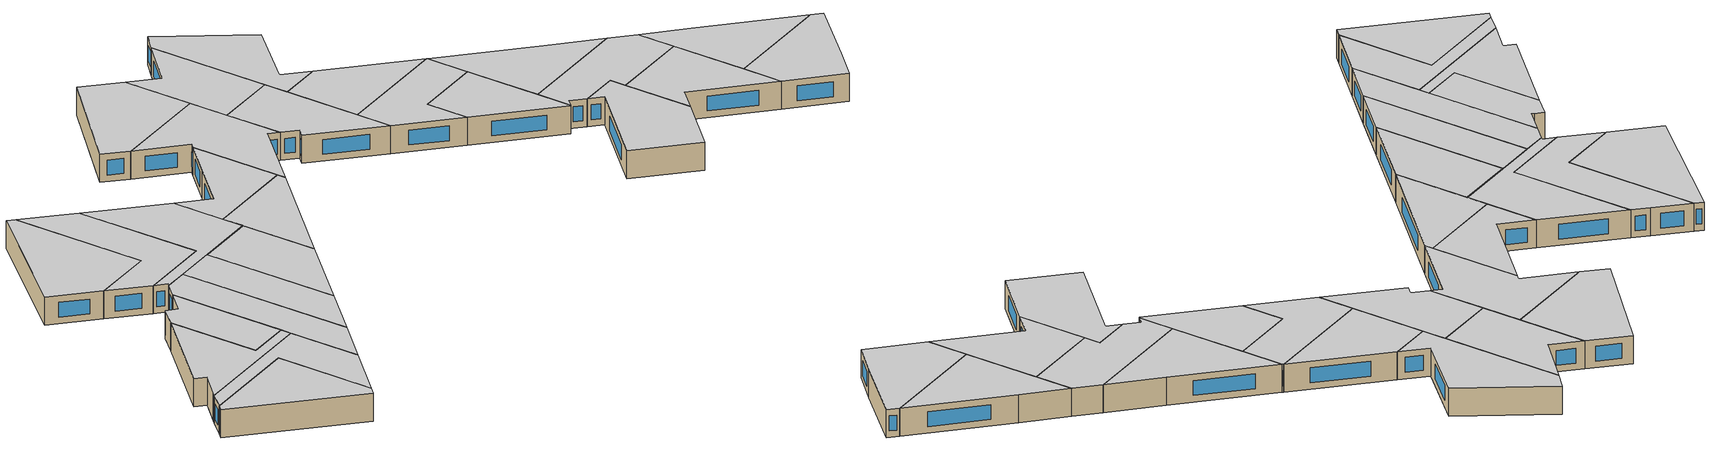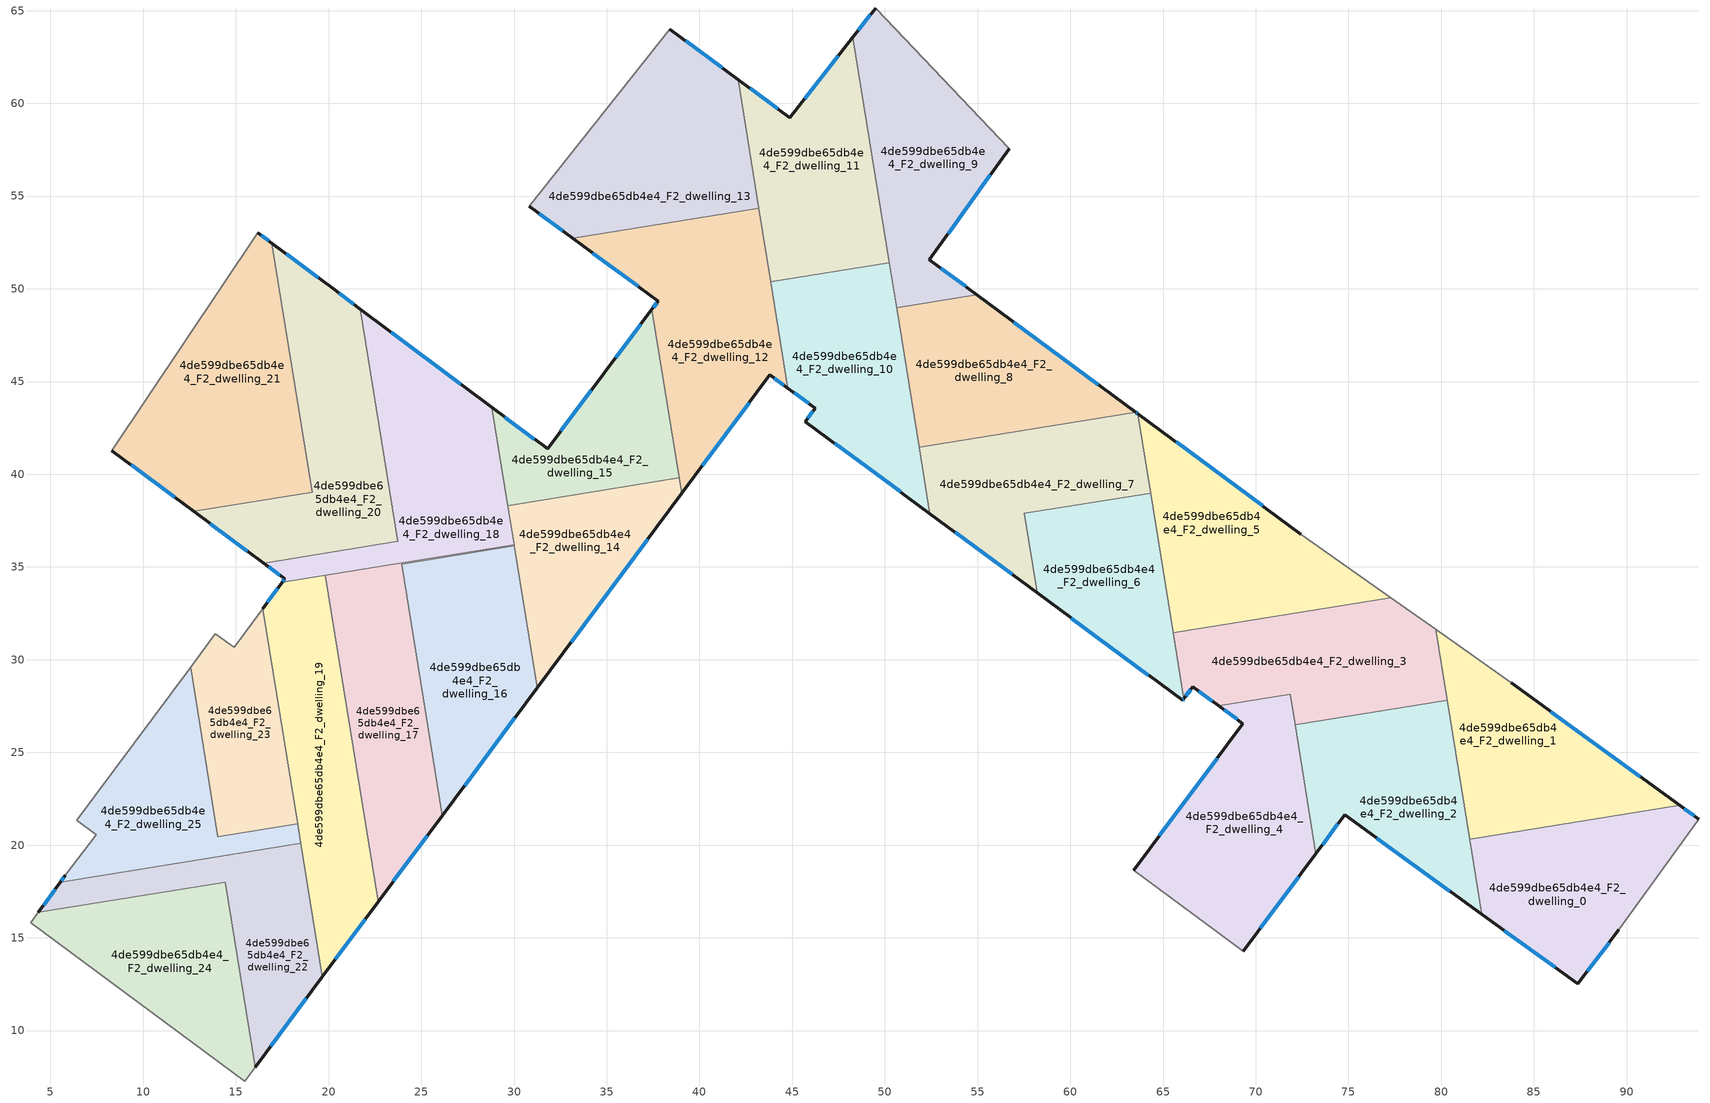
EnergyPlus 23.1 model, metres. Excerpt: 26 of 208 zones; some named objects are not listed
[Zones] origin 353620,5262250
4de599dbe65db4e4_F2_dwelling_0
 floor to 4de599dbe65db4e4_F1_dwelling_0 (EU_floor_Construction): 93.88,21.4 89.58,15.42 87.35,12.52 82.2,16.26 81.54,20.32 92.86,22.15 z6
 wall outside (EU_wall_Construction): 82.2,16.26 87.35,12.52 89.58,15.42 / 93.88,21.4 92.86,22.15 z6:9
 wall to 4de599dbe65db4e4_F2_dwelling_1 (EU_wall_Construction): 92.86,22.15 81.54,20.32 z6:9
 wall adiabatic (EU_wall_Construction): 89.58,15.42 93.88,21.4 z6:9
 wall to 4de599dbe65db4e4_F2_dwelling_2 (EU_wall_Construction): 81.54,20.32 82.2,16.26 z6:9
 window (EU_Window_Construction): 87.88,13.2 89.06,14.74 / 83.41,15.39 86.14,13.4 / 93.64,21.57 93.1,21.97 z6.7:8.3
 ceiling to 4de599dbe65db4e4_F3_dwelling_0 (EU_floor_Construction): 89.58,15.42 93.88,21.4 92.86,22.15 81.54,20.32 82.2,16.26 87.35,12.52 z9
4de599dbe65db4e4_F2_dwelling_1
 floor to 4de599dbe65db4e4_F1_dwelling_1 (EU_floor_Construction): 92.86,22.15 81.54,20.32 79.72,31.63 83.79,28.76 z6
 wall outside (EU_wall_Construction): 92.86,22.15 83.79,28.76 z6:9
 wall adiabatic (EU_wall_Construction): 83.79,28.76 79.72,31.63 z6:9
 wall to 4de599dbe65db4e4_F2_dwelling_3 (EU_wall_Construction): 79.71,31.63 80.33,27.82 z6:9
 wall to 4de599dbe65db4e4_F2_dwelling_2 (EU_wall_Construction): 80.33,27.82 81.54,20.32 z6:9
 window (EU_Window_Construction): 90.73,23.7 85.92,27.21 z6.7:8.3
 ceiling to 4de599dbe65db4e4_F3_dwelling_1 (EU_floor_Construction): 92.86,22.15 83.79,28.76 79.72,31.63 81.54,20.32 z9
4de599dbe65db4e4_F2_dwelling_10
 floor to 4de599dbe65db4e4_F1_dwelling_10 (EU_floor_Construction): 50.24,51.41 52.42,37.88 45.71,42.84 46.24,43.56 44.77,44.64 43.85,50.38 z6
 wall outside (EU_wall_Construction): 44.77,44.64 46.24,43.56 45.71,42.84 52.42,37.88 z6:9
 wall to 4de599dbe65db4e4_F2_dwelling_11 (EU_wall_Construction): 50.24,51.41 43.85,50.38 z6:9
 wall to 4de599dbe65db4e4_F2_dwelling_8 (EU_wall_Construction): 51.84,41.46 50.63,48.99 z6:9
 wall to 4de599dbe65db4e4_F2_dwelling_12 (EU_wall_Construction): 43.85,50.38 44.77,44.64 z6:9
 wall to 4de599dbe65db4e4_F2_dwelling_7 (EU_wall_Construction): 52.42,37.88 51.84,41.46 z6:9
 wall to 4de599dbe65db4e4_F2_dwelling_9 (EU_wall_Construction): 50.63,48.99 50.24,51.41 z6:9
 window (EU_Window_Construction): 47.28,41.68 50.84,39.05 / 46.11,43.39 45.83,43.01 / 45.12,44.39 45.89,43.82 z6.7:8.3
 ceiling to 4de599dbe65db4e4_F3_dwelling_10 (EU_floor_Construction): 52.42,37.88 50.24,51.41 43.85,50.38 44.77,44.64 46.24,43.56 45.71,42.84 z9
4de599dbe65db4e4_F2_dwelling_11
 floor to 4de599dbe65db4e4_F1_dwelling_11 (EU_floor_Construction): 48.27,63.58 50.24,51.41 43.85,50.38 42.09,61.28 44.86,59.23 z6
 wall outside (EU_wall_Construction): 48.27,63.58 44.86,59.23 42.09,61.28 z6:9
 wall to 4de599dbe65db4e4_F2_dwelling_9 (EU_wall_Construction): 50.24,51.41 48.27,63.58 z6:9
 wall to 4de599dbe65db4e4_F2_dwelling_13 (EU_wall_Construction): 42.09,61.28 43.21,54.34 z6:9
 wall to 4de599dbe65db4e4_F2_dwelling_12 (EU_wall_Construction): 43.21,54.34 43.85,50.38 z6:9
 window (EU_Window_Construction): 47.47,62.56 45.67,60.25 / 44.21,59.71 42.74,60.8 z6.7:8.3
 ceiling to 4de599dbe65db4e4_F3_dwelling_11 (EU_floor_Construction): 50.24,51.41 48.27,63.58 44.86,59.23 42.09,61.28 43.85,50.38 z9
4de599dbe65db4e4_F2_dwelling_12
 floor to 4de599dbe65db4e4_F1_dwelling_12 (EU_floor_Construction): 43.21,54.34 44.77,44.64 43.79,45.36 39.04,38.96 37.44,48.9 37.77,49.33 33.17,52.72 z6
 wall outside (EU_wall_Construction): 33.17,52.72 37.77,49.33 37.44,48.9 / 39.04,38.96 43.79,45.36 44.77,44.64 z6:9
 wall to 4de599dbe65db4e4_F2_dwelling_13 (EU_wall_Construction): 43.21,54.34 33.17,52.72 z6:9
 wall to 4de599dbe65db4e4_F2_dwelling_15 (EU_wall_Construction): 37.44,48.9 38.91,39.81 z6:9
 wall to 4de599dbe65db4e4_F2_dwelling_14 (EU_wall_Construction): 38.91,39.81 39.04,38.96 z6:9
 window (EU_Window_Construction): 37.69,49.23 37.52,49 / 34.25,51.93 36.69,50.13 / 44.02,45.19 44.54,44.81 / 40.16,40.47 42.68,43.86 z6.7:8.3
 ceiling to 4de599dbe65db4e4_F3_dwelling_12 (EU_floor_Construction): 44.77,44.64 43.21,54.34 33.17,52.72 37.77,49.33 37.44,48.9 39.04,38.96 43.79,45.36 z9
4de599dbe65db4e4_F2_dwelling_13
 floor to 4de599dbe65db4e4_F1_dwelling_13 (EU_floor_Construction): 42.09,61.28 43.21,54.34 33.17,52.72 30.82,54.46 38.4,64.01 z6
 wall outside (EU_wall_Construction): 42.09,61.28 38.4,64.01 / 30.82,54.46 33.17,52.72 z6:9
 wall adiabatic (EU_wall_Construction): 38.4,64.01 30.82,54.46 z6:9
 window (EU_Window_Construction): 41.22,61.92 39.26,63.37 / 31.37,54.05 32.62,53.13 z6.7:8.3
 ceiling to 4de599dbe65db4e4_F3_dwelling_13 (EU_floor_Construction): 43.21,54.34 42.09,61.28 38.4,64.01 30.82,54.46 33.17,52.72 z9
4de599dbe65db4e4_F2_dwelling_14
 floor to 4de599dbe65db4e4_F1_dwelling_14 (EU_floor_Construction): 38.91,39.81 39.04,38.96 31.25,28.48 29.66,38.31 z6
 wall outside (EU_wall_Construction): 31.25,28.48 39.04,38.96 z6:9
 wall to 4de599dbe65db4e4_F2_dwelling_15 (EU_wall_Construction): 38.91,39.81 29.66,38.31 z6:9
 wall to 4de599dbe65db4e4_F2_dwelling_16 (EU_wall_Construction): 30.01,36.14 31.25,28.48 z6:9
 wall to 4de599dbe65db4e4_F2_dwelling_17 (EU_wall_Construction): 30,36.2 30.01,36.14 z6:9
 wall to 4de599dbe65db4e4_F2_dwelling_18 (EU_wall_Construction): 29.66,38.31 30,36.2 z6:9
 window (EU_Window_Construction): 33.08,30.94 37.21,36.5 z6.7:8.3
 ceiling to 4de599dbe65db4e4_F3_dwelling_14 (EU_floor_Construction): 31.25,28.48 39.04,38.96 38.91,39.81 29.66,38.31 z9
4de599dbe65db4e4_F2_dwelling_15
 floor to 4de599dbe65db4e4_F1_dwelling_15 (EU_floor_Construction): 37.44,48.9 38.91,39.81 29.66,38.31 28.8,43.61 31.81,41.37 34.88,45.49 z6
 wall outside (EU_wall_Construction): 37.44,48.9 34.88,45.49 31.81,41.37 28.8,43.61 z6:9
 wall to 4de599dbe65db4e4_F2_dwelling_18 (EU_wall_Construction): 28.8,43.61 29.66,38.31 z6:9
 window (EU_Window_Construction): 31.1,41.89 29.51,43.09 / 34.16,44.52 32.53,42.34 / 36.84,48.1 35.48,46.29 z6.7:8.3
 ceiling to 4de599dbe65db4e4_F3_dwelling_15 (EU_floor_Construction): 38.91,39.81 37.44,48.9 34.88,45.49 31.81,41.37 28.8,43.61 29.66,38.31 z9
4de599dbe65db4e4_F2_dwelling_16
 floor to 4de599dbe65db4e4_F1_dwelling_16 (EU_floor_Construction): 30.01,36.14 31.25,28.48 26.13,21.6 23.94,35.16 z6
 wall outside (EU_wall_Construction): 26.13,21.6 31.25,28.48 z6:9
 wall to 4de599dbe65db4e4_F2_dwelling_17 (EU_wall_Construction): 30.01,36.14 23.94,35.16 26.13,21.6 z6:9
 window (EU_Window_Construction): 27.33,23.21 30.04,26.86 z6.7:8.3
 ceiling to 4de599dbe65db4e4_F3_dwelling_16 (EU_floor_Construction): 26.13,21.6 31.25,28.48 30.01,36.14 23.94,35.16 z9
4de599dbe65db4e4_F2_dwelling_17
 floor to 4de599dbe65db4e4_F1_dwelling_17 (EU_floor_Construction): 30,36.2 30.01,36.14 23.94,35.16 26.13,21.6 22.67,16.95 19.83,34.56 z6
 wall outside (EU_wall_Construction): 22.67,16.95 26.13,21.6 z6:9
 wall to 4de599dbe65db4e4_F2_dwelling_18 (EU_wall_Construction): 30,36.2 19.83,34.56 z6:9
 wall to 4de599dbe65db4e4_F2_dwelling_19 (EU_wall_Construction): 19.83,34.55 22.67,16.95 z6:9
 window (EU_Window_Construction): 23.48,18.04 25.32,20.5 z6.7:8.3
 ceiling to 4de599dbe65db4e4_F3_dwelling_17 (EU_floor_Construction): 26.13,21.6 23.94,35.16 30.01,36.14 30,36.2 19.83,34.56 22.67,16.95 z9
4de599dbe65db4e4_F2_dwelling_18
 floor to 4de599dbe65db4e4_F1_dwelling_18 (EU_floor_Construction): 28.8,43.61 30,36.2 19.83,34.56 17.5,34.17 17.64,34.36 16.5,35.21 23.74,36.38 21.72,48.91 z6
 wall outside (EU_wall_Construction): 28.8,43.61 21.72,48.91 / 16.5,35.21 17.64,34.36 17.5,34.17 z6:9
 wall to 4de599dbe65db4e4_F2_dwelling_20 (EU_wall_Construction): 21.72,48.91 23.74,36.38 16.5,35.21 z6:9
 wall to 4de599dbe65db4e4_F2_dwelling_19 (EU_wall_Construction): 17.5,34.17 19.83,34.55 z6:9
 window (EU_Window_Construction): 27.14,44.86 23.38,47.66 / 17.61,34.32 17.54,34.22 / 16.77,35.01 17.37,34.56 z6.7:8.3
 ceiling to 4de599dbe65db4e4_F3_dwelling_18 (EU_floor_Construction): 30,36.2 28.8,43.61 21.72,48.91 23.74,36.38 16.5,35.21 17.64,34.36 17.5,34.17 19.83,34.56 z9
4de599dbe65db4e4_F2_dwelling_19
 floor to 4de599dbe65db4e4_F1_dwelling_19 (EU_floor_Construction): 19.83,34.55 22.67,16.95 19.66,12.89 16.45,32.76 17.5,34.17 z6
 wall outside (EU_wall_Construction): 17.5,34.17 16.45,32.76 / 19.66,12.89 22.67,16.95 z6:9
 wall to 4de599dbe65db4e4_F2_dwelling_23 (EU_wall_Construction): 16.45,32.76 18.33,21.14 z6:9
 wall to 4de599dbe65db4e4_F2_dwelling_22 (EU_wall_Construction): 18.49,20.1 19.66,12.89 z6:9
 wall to 4de599dbe65db4e4_F2_dwelling_25 (EU_wall_Construction): 18.33,21.14 18.49,20.1 z6:9
 window (EU_Window_Construction): 17.26,33.84 16.7,33.09 / 20.37,13.84 21.97,15.99 z6.7:8.3
 ceiling to 4de599dbe65db4e4_F3_dwelling_19 (EU_floor_Construction): 19.66,12.89 22.67,16.95 19.83,34.55 17.5,34.17 16.45,32.76 z9
4de599dbe65db4e4_F2_dwelling_2
 floor to 4de599dbe65db4e4_F1_dwelling_2 (EU_floor_Construction): 80.33,27.82 82.2,16.26 74.8,21.63 73.24,19.53 72.12,26.49 z6
 wall outside (EU_wall_Construction): 73.24,19.53 74.8,21.63 82.2,16.26 z6:9
 wall to 4de599dbe65db4e4_F2_dwelling_3 (EU_wall_Construction): 80.33,27.82 72.12,26.49 z6:9
 wall to 4de599dbe65db4e4_F2_dwelling_4 (EU_wall_Construction): 72.12,26.49 73.24,19.53 z6:9
 window (EU_Window_Construction): 73.61,20.03 74.43,21.14 / 76.54,20.37 80.46,17.53 z6.7:8.3
 ceiling to 4de599dbe65db4e4_F3_dwelling_2 (EU_floor_Construction): 82.2,16.26 80.33,27.82 72.12,26.49 73.24,19.53 74.8,21.63 z9
4de599dbe65db4e4_F2_dwelling_20
 floor to 4de599dbe65db4e4_F1_dwelling_20 (EU_floor_Construction): 21.72,48.91 23.74,36.38 16.5,35.21 12.74,38 19.11,39.02 16.94,52.46 20.22,50.03 z6
 wall outside (EU_wall_Construction): 12.74,38 16.5,35.21 / 21.72,48.91 20.22,50.03 16.94,52.46 z6:9
 wall to 4de599dbe65db4e4_F2_dwelling_21 (EU_wall_Construction): 16.94,52.46 19.11,39.02 12.74,38 z6:9
 window (EU_Window_Construction): 13.62,37.34 15.62,35.86 / 19.45,50.6 17.71,51.89 / 21.37,49.17 20.57,49.77 z6.7:8.3
 ceiling to 4de599dbe65db4e4_F3_dwelling_20 (EU_floor_Construction): 23.74,36.38 21.72,48.91 20.22,50.03 16.94,52.46 19.11,39.02 12.74,38 16.5,35.21 z9
4de599dbe65db4e4_F2_dwelling_21
 floor to 4de599dbe65db4e4_F1_dwelling_21 (EU_floor_Construction): 16.94,52.46 19.11,39.02 12.74,38 8.31,41.28 16.19,53.02 z6
 wall outside (EU_wall_Construction): 8.31,41.28 12.74,38 / 16.94,52.46 16.19,53.02 z6:9
 wall adiabatic (EU_wall_Construction): 16.19,53.02 8.31,41.28 z6:9
 window (EU_Window_Construction): 9.35,40.51 11.7,38.77 / 16.76,52.6 16.36,52.89 z6.7:8.3
 ceiling to 4de599dbe65db4e4_F3_dwelling_21 (EU_floor_Construction): 19.11,39.02 16.94,52.46 16.19,53.02 8.31,41.28 12.74,38 z9
4de599dbe65db4e4_F2_dwelling_22
 floor to 4de599dbe65db4e4_F1_dwelling_22 (EU_floor_Construction): 18.49,20.1 19.66,12.89 16.04,8.02 14.43,18.01 4.35,16.38 5.53,18.01 z6
 wall outside (EU_wall_Construction): 5.53,18.01 4.35,16.38 / 16.04,8.02 19.66,12.89 z6:9
 wall to 4de599dbe65db4e4_F2_dwelling_24 (EU_wall_Construction): 4.35,16.38 14.43,18.01 16.04,8.02 z6:9
 wall to 4de599dbe65db4e4_F2_dwelling_25 (EU_wall_Construction): 18.49,20.1 5.53,18.01 z6:9
 window (EU_Window_Construction): 5.25,17.62 4.63,16.76 / 16.89,9.17 18.81,11.75 z6.7:8.3
 ceiling to 4de599dbe65db4e4_F3_dwelling_22 (EU_floor_Construction): 16.04,8.02 19.66,12.89 18.49,20.1 5.53,18.01 4.35,16.38 14.43,18.01 z9
4de599dbe65db4e4_F2_dwelling_23
 floor to 4de599dbe65db4e4_F1_dwelling_23 (EU_floor_Construction): 16.45,32.76 18.33,21.14 14.03,20.45 12.55,29.61 13.89,31.41 14.67,30.84 14.9,30.67 z6
 wall to 4de599dbe65db4e4_F2_dwelling_25 (EU_wall_Construction): 12.55,29.61 14.03,20.45 18.33,21.14 z6:9
 wall adiabatic (EU_wall_Construction): 16.45,32.76 14.9,30.67 14.67,30.84 13.89,31.41 12.55,29.61 z6:9
 ceiling to 4de599dbe65db4e4_F3_dwelling_23 (EU_floor_Construction): 18.33,21.14 16.45,32.76 14.9,30.67 14.67,30.84 13.89,31.41 12.55,29.61 14.03,20.45 z9
4de599dbe65db4e4_F2_dwelling_24
 floor to 4de599dbe65db4e4_F1_dwelling_24 (EU_floor_Construction): 14.43,18.01 16.04,8.02 15.49,7.28 3.94,15.82 4.35,16.38 z6
 wall adiabatic (EU_wall_Construction): 4.35,16.38 3.94,15.82 15.49,7.28 16.04,8.02 z6:9
 ceiling to 4de599dbe65db4e4_F3_dwelling_24 (EU_floor_Construction): 15.49,7.28 16.04,8.02 14.43,18.01 4.35,16.38 3.94,15.82 z9
4de599dbe65db4e4_F2_dwelling_25
 floor to 4de599dbe65db4e4_F1_dwelling_25 (EU_floor_Construction): 12.55,29.61 14.03,20.45 18.33,21.14 18.49,20.1 5.53,18.01 5.79,18.37 7.48,20.57 6.42,21.34 z6
 wall outside (EU_wall_Construction): 5.79,18.37 5.53,18.01 z6:9
 wall adiabatic (EU_wall_Construction): 12.55,29.61 6.42,21.34 7.48,20.57 5.79,18.37 z6:9
 window (EU_Window_Construction): 5.73,18.28 5.59,18.09 z6.7:8.3
 ceiling to 4de599dbe65db4e4_F3_dwelling_25 (EU_floor_Construction): 18.49,20.1 18.33,21.14 14.03,20.45 12.55,29.61 6.42,21.34 7.48,20.57 5.79,18.37 5.53,18.01 z9
4de599dbe65db4e4_F2_dwelling_3
 floor to 4de599dbe65db4e4_F1_dwelling_3 (EU_floor_Construction): 79.72,31.63 80.33,27.82 72.12,26.49 71.85,28.14 67.99,27.52 66.6,28.54 66.12,27.9 65.54,31.46 77.28,33.35 z6
 wall outside (EU_wall_Construction): 66.12,27.9 66.6,28.54 67.99,27.52 z6:9
 wall adiabatic (EU_wall_Construction): 79.72,31.63 77.28,33.35 z6:9
 wall to 4de599dbe65db4e4_F2_dwelling_4 (EU_wall_Construction): 67.99,27.52 71.85,28.14 72.12,26.49 z6:9
 wall to 4de599dbe65db4e4_F2_dwelling_5 (EU_wall_Construction): 77.28,33.35 65.54,31.46 z6:9
 wall to 4de599dbe65db4e4_F2_dwelling_6 (EU_wall_Construction): 65.55,31.46 66.12,27.9 z6:9
 window (EU_Window_Construction): 66.93,28.3 67.67,27.76 / 66.23,28.05 66.49,28.39 z6.7:8.3
 ceiling to 4de599dbe65db4e4_F3_dwelling_3 (EU_floor_Construction): 80.33,27.82 79.72,31.63 77.28,33.35 65.54,31.46 66.12,27.9 66.6,28.54 67.99,27.52 71.85,28.14 72.12,26.49 z9
4de599dbe65db4e4_F2_dwelling_4
 floor to 4de599dbe65db4e4_F1_dwelling_4 (EU_floor_Construction): 71.85,28.14 73.24,19.53 69.33,14.27 63.42,18.64 69.3,26.55 67.99,27.52 z6
 wall outside (EU_wall_Construction): 67.99,27.52 69.3,26.55 63.42,18.64 / 69.33,14.27 73.24,19.53 z6:9
 wall adiabatic (EU_wall_Construction): 63.42,18.64 69.33,14.27 z6:9
 window (EU_Window_Construction): 67.92,24.69 64.8,20.49 / 68.3,27.29 68.99,26.78 / 70.25,15.51 72.32,18.3 z6.7:8.3
 ceiling to 4de599dbe65db4e4_F3_dwelling_4 (EU_floor_Construction): 69.33,14.27 73.24,19.53 71.85,28.14 67.99,27.52 69.3,26.55 63.42,18.64 z9
4de599dbe65db4e4_F2_dwelling_5
 floor to 4de599dbe65db4e4_F1_dwelling_5 (EU_floor_Construction): 72.43,36.77 77.28,33.35 65.54,31.46 63.64,43.26 z6
 wall outside (EU_wall_Construction): 72.43,36.77 63.64,43.26 z6:9
 wall adiabatic (EU_wall_Construction): 77.28,33.35 72.43,36.77 z6:9
 wall to 4de599dbe65db4e4_F2_dwelling_7 (EU_wall_Construction): 63.64,43.26 64.33,38.98 z6:9
 wall to 4de599dbe65db4e4_F2_dwelling_6 (EU_wall_Construction): 64.33,38.98 65.55,31.46 z6:9
 window (EU_Window_Construction): 70.37,38.3 65.7,41.74 z6.7:8.3
 ceiling to 4de599dbe65db4e4_F3_dwelling_5 (EU_floor_Construction): 77.28,33.35 72.43,36.77 63.64,43.26 65.54,31.46 z9
4de599dbe65db4e4_F2_dwelling_6
 floor to 4de599dbe65db4e4_F1_dwelling_6 (EU_floor_Construction): 64.33,38.98 66.12,27.9 66.05,27.81 58.22,33.6 57.52,37.88 z6
 wall outside (EU_wall_Construction): 58.22,33.6 66.05,27.81 66.12,27.9 z6:9
 wall to 4de599dbe65db4e4_F2_dwelling_7 (EU_wall_Construction): 64.33,38.98 57.52,37.88 58.22,33.6 z6:9
 window (EU_Window_Construction): 66.07,27.83 66.1,27.88 / 60.06,32.24 64.21,29.17 z6.7:8.3
 ceiling to 4de599dbe65db4e4_F3_dwelling_6 (EU_floor_Construction): 66.05,27.81 66.12,27.9 64.33,38.98 57.52,37.88 58.22,33.6 z9
4de599dbe65db4e4_F2_dwelling_7
 floor to 4de599dbe65db4e4_F1_dwelling_7 (EU_floor_Construction): 63.64,43.26 64.33,38.98 57.52,37.88 58.22,33.6 52.42,37.88 51.84,41.46 63.53,43.35 z6
 wall outside (EU_wall_Construction): 52.42,37.88 58.22,33.6 / 63.64,43.26 63.53,43.35 z6:9
 wall to 4de599dbe65db4e4_F2_dwelling_8 (EU_wall_Construction): 63.53,43.35 51.84,41.46 z6:9
 window (EU_Window_Construction): 53.78,36.88 56.85,34.61 / 63.61,43.28 63.55,43.33 z6.7:8.3
 ceiling to 4de599dbe65db4e4_F3_dwelling_7 (EU_floor_Construction): 64.33,38.98 63.64,43.26 63.53,43.35 51.84,41.46 52.42,37.88 58.22,33.6 57.52,37.88 z9
4de599dbe65db4e4_F2_dwelling_8
 floor to 4de599dbe65db4e4_F1_dwelling_8 (EU_floor_Construction): 63.53,43.35 51.84,41.46 50.63,48.99 54.94,49.69 z6
 wall outside (EU_wall_Construction): 63.53,43.35 54.94,49.69 z6:9
 wall to 4de599dbe65db4e4_F2_dwelling_9 (EU_wall_Construction): 54.94,49.69 50.63,48.99 z6:9
 window (EU_Window_Construction): 61.51,44.83 56.96,48.2 z6.7:8.3
 ceiling to 4de599dbe65db4e4_F3_dwelling_8 (EU_floor_Construction): 63.53,43.35 54.94,49.69 50.63,48.99 51.84,41.46 z9
4de599dbe65db4e4_F2_dwelling_9
 floor to 4de599dbe65db4e4_F1_dwelling_9 (EU_floor_Construction): 49.5,65.14 56.7,57.56 52.41,51.56 54.94,49.69 50.63,48.99 48.27,63.58 z6
 wall outside (EU_wall_Construction): 49.5,65.14 48.27,63.58 / 54.94,49.69 52.41,51.56 56.7,57.56 z6:9
 wall adiabatic (EU_wall_Construction): 56.7,57.56 49.5,65.14 z6:9
 window (EU_Window_Construction): 49.21,64.77 48.56,63.94 / 53.41,52.97 55.69,56.15 / 54.35,50.13 53,51.12 z6.7:8.3
 ceiling to 4de599dbe65db4e4_F3_dwelling_9 (EU_floor_Construction): 54.94,49.69 52.41,51.56 56.7,57.56 49.5,65.14 48.27,63.58 50.63,48.99 z9
[Building]
EU S2 Campaign: North Axis=0; Terrain=City; Solar Distribution=FullExterior
[Site:Location]
Budapest.Ferenc.Liszt.Intl.AP: Latitude=47.437; Longitude=19.256; Time Zone=1; Elevation=185
[SizingPeriod:WeatherFileDays]
AnnualSizingPeriod: Begin Month=1; Begin Day of Month=1; End Month=12; End Day of Month=31; Day of Week for Start Day=Monday; Use Weather File Daylight Saving Period=No; Use Weather File Rain and Snow Indicators=No
[MATERIAL]
EU_InternalMass_Material: Roughness=MediumRough; Thickness=0.1; Conductivity=1; Density=1800; Specific Heat=900; Thermal Absorptance=0.9; Solar Absorptance=0.7; Visible Absorptance=0.7
[MATERIAL:NOMASS] Roughness=MediumRough; Thermal Absorptance=0.9; Solar Absorptance=0.7; Visible Absorptance=0.7
Name | Thermal Resistance
EU_wall_NoMass | 0.832559
EU_floor_NoMass | 0.872794
[WINDOWMATERIAL:SIMPLEGLAZINGSYSTEM]
EU_Window_SimpleGlazing: UFactor=2.79869; Solar Heat Gain Coefficient=0.75; Visible Transmittance=0.75
[CONSTRUCTION]
EU_wall_Construction: EU_wall_NoMass
EU_floor_Construction: EU_floor_NoMass
EU_Window_Construction: EU_Window_SimpleGlazing
EU_InternalMass_Construction: EU_InternalMass_Material
[ZONE] Type=1; Multiplier=1; Ceiling Height=autocalculate; Floor Area=autocalculate; Part of Total Floor Area=Yes
Name | Volume
4de599dbe65db4e4_F2_dwelling_0 | 198.248
4de599dbe65db4e4_F2_dwelling_1 | 198.253
4de599dbe65db4e4_F2_dwelling_10 | 198.268
4de599dbe65db4e4_F2_dwelling_11 | 198.262
4de599dbe65db4e4_F2_dwelling_12 | 244.511
4de599dbe65db4e4_F2_dwelling_13 | 244.516
4de599dbe65db4e4_F2_dwelling_14 | 151.973
4de599dbe65db4e4_F2_dwelling_15 | 151.991
4de599dbe65db4e4_F2_dwelling_16 | 198.276
4de599dbe65db4e4_F2_dwelling_17 | 198.269
4de599dbe65db4e4_F2_dwelling_18 | 220.944
4de599dbe65db4e4_F2_dwelling_19 | 210.588
4de599dbe65db4e4_F2_dwelling_2 | 198.22
4de599dbe65db4e4_F2_dwelling_20 | 233.291
4de599dbe65db4e4_F2_dwelling_21 | 268.408
4de599dbe65db4e4_F2_dwelling_22 | 163.166
4de599dbe65db4e4_F2_dwelling_23 | 136.612
4de599dbe65db4e4_F2_dwelling_24 | 189.717
4de599dbe65db4e4_F2_dwelling_25 | 163.181
4de599dbe65db4e4_F2_dwelling_3 | 211.094
4de599dbe65db4e4_F2_dwelling_4 | 223.922
4de599dbe65db4e4_F2_dwelling_5 | 211.08
4de599dbe65db4e4_F2_dwelling_6 | 162.601
4de599dbe65db4e4_F2_dwelling_7 | 185.4
4de599dbe65db4e4_F2_dwelling_8 | 185.405
4de599dbe65db4e4_F2_dwelling_9 | 208.252
[INTERNALMASS] Construction=EU_InternalMass_Construction
Name | Zone or ZoneList | Surface Area
4de599dbe65db4e4_F2_dwelling_0_EU_InternalMass | 4de599dbe65db4e4_F2_dwelling_0 | 66.0822
4de599dbe65db4e4_F2_dwelling_1_EU_InternalMass | 4de599dbe65db4e4_F2_dwelling_1 | 66.0841
4de599dbe65db4e4_F2_dwelling_2_EU_InternalMass | 4de599dbe65db4e4_F2_dwelling_2 | 66.0762
4de599dbe65db4e4_F2_dwelling_3_EU_InternalMass | 4de599dbe65db4e4_F2_dwelling_3 | 70.3649
4de599dbe65db4e4_F2_dwelling_4_EU_InternalMass | 4de599dbe65db4e4_F2_dwelling_4 | 74.6411
4de599dbe65db4e4_F2_dwelling_5_EU_InternalMass | 4de599dbe65db4e4_F2_dwelling_5 | 70.3613
4de599dbe65db4e4_F2_dwelling_6_EU_InternalMass | 4de599dbe65db4e4_F2_dwelling_6 | 54.203
4de599dbe65db4e4_F2_dwelling_7_EU_InternalMass | 4de599dbe65db4e4_F2_dwelling_7 | 61.8
4de599dbe65db4e4_F2_dwelling_8_EU_InternalMass | 4de599dbe65db4e4_F2_dwelling_8 | 61.8007
4de599dbe65db4e4_F2_dwelling_9_EU_InternalMass | 4de599dbe65db4e4_F2_dwelling_9 | 69.4161
4de599dbe65db4e4_F2_dwelling_10_EU_InternalMass | 4de599dbe65db4e4_F2_dwelling_10 | 66.0897
4de599dbe65db4e4_F2_dwelling_11_EU_InternalMass | 4de599dbe65db4e4_F2_dwelling_11 | 66.0867
4de599dbe65db4e4_F2_dwelling_12_EU_InternalMass | 4de599dbe65db4e4_F2_dwelling_12 | 81.5011
4de599dbe65db4e4_F2_dwelling_13_EU_InternalMass | 4de599dbe65db4e4_F2_dwelling_13 | 81.5065
4de599dbe65db4e4_F2_dwelling_14_EU_InternalMass | 4de599dbe65db4e4_F2_dwelling_14 | 50.6554
4de599dbe65db4e4_F2_dwelling_15_EU_InternalMass | 4de599dbe65db4e4_F2_dwelling_15 | 50.6641
4de599dbe65db4e4_F2_dwelling_16_EU_InternalMass | 4de599dbe65db4e4_F2_dwelling_16 | 66.0944
4de599dbe65db4e4_F2_dwelling_17_EU_InternalMass | 4de599dbe65db4e4_F2_dwelling_17 | 66.0895
4de599dbe65db4e4_F2_dwelling_18_EU_InternalMass | 4de599dbe65db4e4_F2_dwelling_18 | 73.6575
4de599dbe65db4e4_F2_dwelling_19_EU_InternalMass | 4de599dbe65db4e4_F2_dwelling_19 | 70.2058
4de599dbe65db4e4_F2_dwelling_20_EU_InternalMass | 4de599dbe65db4e4_F2_dwelling_20 | 77.7632
4de599dbe65db4e4_F2_dwelling_21_EU_InternalMass | 4de599dbe65db4e4_F2_dwelling_21 | 89.4712
4de599dbe65db4e4_F2_dwelling_22_EU_InternalMass | 4de599dbe65db4e4_F2_dwelling_22 | 54.3878
4de599dbe65db4e4_F2_dwelling_23_EU_InternalMass | 4de599dbe65db4e4_F2_dwelling_23 | 45.5378
4de599dbe65db4e4_F2_dwelling_24_EU_InternalMass | 4de599dbe65db4e4_F2_dwelling_24 | 63.24
4de599dbe65db4e4_F2_dwelling_25_EU_InternalMass | 4de599dbe65db4e4_F2_dwelling_25 | 54.3948
[OTHEREQUIPMENT] Fuel Type=Electricity; Design Level Calculation Method=Watts/Area; Power per Zone Floor Area=1; Fraction Latent=0; Fraction Radiant=0; Fraction Lost=0; Carbon Dioxide Generation Rate=0; EndUse Subcategory=EU_Step8_InternalGains
Name | Zone or ZoneList or Space or SpaceList | Schedule
EU_Step8_InternalGain_4de599dbe65db4e4_F2_dwelling_0_f000 | 4de599dbe65db4e4_F2_dwelling_0 | EU_Step8_GainSchedule_4de599dbe65db4e4_F2_dwelling_0_f000
EU_Step8_InternalGain_4de599dbe65db4e4_F2_dwelling_1_f000 | 4de599dbe65db4e4_F2_dwelling_1 | EU_Step8_GainSchedule_4de599dbe65db4e4_F2_dwelling_1_f000
EU_Step8_InternalGain_4de599dbe65db4e4_F2_dwelling_2_f000 | 4de599dbe65db4e4_F2_dwelling_2 | EU_Step8_GainSchedule_4de599dbe65db4e4_F2_dwelling_2_f000
EU_Step8_InternalGain_4de599dbe65db4e4_F2_dwelling_3_f000 | 4de599dbe65db4e4_F2_dwelling_3 | EU_Step8_GainSchedule_4de599dbe65db4e4_F2_dwelling_3_f000
EU_Step8_InternalGain_4de599dbe65db4e4_F2_dwelling_4_f000 | 4de599dbe65db4e4_F2_dwelling_4 | EU_Step8_GainSchedule_4de599dbe65db4e4_F2_dwelling_4_f000
EU_Step8_InternalGain_4de599dbe65db4e4_F2_dwelling_5_f000 | 4de599dbe65db4e4_F2_dwelling_5 | EU_Step8_GainSchedule_4de599dbe65db4e4_F2_dwelling_5_f000
EU_Step8_InternalGain_4de599dbe65db4e4_F2_dwelling_6_f000 | 4de599dbe65db4e4_F2_dwelling_6 | EU_Step8_GainSchedule_4de599dbe65db4e4_F2_dwelling_6_f000
EU_Step8_InternalGain_4de599dbe65db4e4_F2_dwelling_7_f000 | 4de599dbe65db4e4_F2_dwelling_7 | EU_Step8_GainSchedule_4de599dbe65db4e4_F2_dwelling_7_f000
EU_Step8_InternalGain_4de599dbe65db4e4_F2_dwelling_8_f000 | 4de599dbe65db4e4_F2_dwelling_8 | EU_Step8_GainSchedule_4de599dbe65db4e4_F2_dwelling_8_f000
EU_Step8_InternalGain_4de599dbe65db4e4_F2_dwelling_9_f000 | 4de599dbe65db4e4_F2_dwelling_9 | EU_Step8_GainSchedule_4de599dbe65db4e4_F2_dwelling_9_f000
EU_Step8_InternalGain_4de599dbe65db4e4_F2_dwelling_10_f000 | 4de599dbe65db4e4_F2_dwelling_10 | EU_Step8_GainSchedule_4de599dbe65db4e4_F2_dwelling_10_f000
EU_Step8_InternalGain_4de599dbe65db4e4_F2_dwelling_11_f000 | 4de599dbe65db4e4_F2_dwelling_11 | EU_Step8_GainSchedule_4de599dbe65db4e4_F2_dwelling_11_f000
EU_Step8_InternalGain_4de599dbe65db4e4_F2_dwelling_12_f000 | 4de599dbe65db4e4_F2_dwelling_12 | EU_Step8_GainSchedule_4de599dbe65db4e4_F2_dwelling_12_f000
EU_Step8_InternalGain_4de599dbe65db4e4_F2_dwelling_13_f000 | 4de599dbe65db4e4_F2_dwelling_13 | EU_Step8_GainSchedule_4de599dbe65db4e4_F2_dwelling_13_f000
EU_Step8_InternalGain_4de599dbe65db4e4_F2_dwelling_14_f000 | 4de599dbe65db4e4_F2_dwelling_14 | EU_Step8_GainSchedule_4de599dbe65db4e4_F2_dwelling_14_f000
EU_Step8_InternalGain_4de599dbe65db4e4_F2_dwelling_15_f000 | 4de599dbe65db4e4_F2_dwelling_15 | EU_Step8_GainSchedule_4de599dbe65db4e4_F2_dwelling_15_f000
EU_Step8_InternalGain_4de599dbe65db4e4_F2_dwelling_16_f000 | 4de599dbe65db4e4_F2_dwelling_16 | EU_Step8_GainSchedule_4de599dbe65db4e4_F2_dwelling_16_f000
EU_Step8_InternalGain_4de599dbe65db4e4_F2_dwelling_17_f000 | 4de599dbe65db4e4_F2_dwelling_17 | EU_Step8_GainSchedule_4de599dbe65db4e4_F2_dwelling_17_f000
EU_Step8_InternalGain_4de599dbe65db4e4_F2_dwelling_18_f000 | 4de599dbe65db4e4_F2_dwelling_18 | EU_Step8_GainSchedule_4de599dbe65db4e4_F2_dwelling_18_f000
EU_Step8_InternalGain_4de599dbe65db4e4_F2_dwelling_19_f000 | 4de599dbe65db4e4_F2_dwelling_19 | EU_Step8_GainSchedule_4de599dbe65db4e4_F2_dwelling_19_f000
EU_Step8_InternalGain_4de599dbe65db4e4_F2_dwelling_20_f000 | 4de599dbe65db4e4_F2_dwelling_20 | EU_Step8_GainSchedule_4de599dbe65db4e4_F2_dwelling_20_f000
EU_Step8_InternalGain_4de599dbe65db4e4_F2_dwelling_21_f000 | 4de599dbe65db4e4_F2_dwelling_21 | EU_Step8_GainSchedule_4de599dbe65db4e4_F2_dwelling_21_f000
EU_Step8_InternalGain_4de599dbe65db4e4_F2_dwelling_22_f000 | 4de599dbe65db4e4_F2_dwelling_22 | EU_Step8_GainSchedule_4de599dbe65db4e4_F2_dwelling_22_f000
EU_Step8_InternalGain_4de599dbe65db4e4_F2_dwelling_23_f000 | 4de599dbe65db4e4_F2_dwelling_23 | EU_Step8_GainSchedule_4de599dbe65db4e4_F2_dwelling_23_f000
EU_Step8_InternalGain_4de599dbe65db4e4_F2_dwelling_24_f000 | 4de599dbe65db4e4_F2_dwelling_24 | EU_Step8_GainSchedule_4de599dbe65db4e4_F2_dwelling_24_f000
EU_Step8_InternalGain_4de599dbe65db4e4_F2_dwelling_25_f000 | 4de599dbe65db4e4_F2_dwelling_25 | EU_Step8_GainSchedule_4de599dbe65db4e4_F2_dwelling_25_f000
[ZONEVENTILATION:DESIGNFLOWRATE] Schedule=EU_AlwaysOn; Design Flow Rate Calculation Method=AirChanges/Hour; Air Changes per Hour=0.475469; Ventilation Type=Natural; Fan Pressure Rise=0; Fan Total Efficiency=1; Constant Term Coefficient=1; Temperature Term Coefficient=0; Velocity Term Coefficient=0; Velocity Squared Term Coefficient=0; Minimum Indoor Temperature=-100; Maximum Indoor Temperature=100; Delta Temperature=-100; Minimum Outdoor Temperature=-100; Maximum Outdoor Temperature=100; Maximum Wind Speed=40
Name | Zone or ZoneList or Space or SpaceList
EU_ConstantAir_4de599dbe65db4e4_F2_dwelling_0 | 4de599dbe65db4e4_F2_dwelling_0
EU_ConstantAir_4de599dbe65db4e4_F2_dwelling_1 | 4de599dbe65db4e4_F2_dwelling_1
EU_ConstantAir_4de599dbe65db4e4_F2_dwelling_2 | 4de599dbe65db4e4_F2_dwelling_2
EU_ConstantAir_4de599dbe65db4e4_F2_dwelling_3 | 4de599dbe65db4e4_F2_dwelling_3
EU_ConstantAir_4de599dbe65db4e4_F2_dwelling_4 | 4de599dbe65db4e4_F2_dwelling_4
EU_ConstantAir_4de599dbe65db4e4_F2_dwelling_5 | 4de599dbe65db4e4_F2_dwelling_5
EU_ConstantAir_4de599dbe65db4e4_F2_dwelling_6 | 4de599dbe65db4e4_F2_dwelling_6
EU_ConstantAir_4de599dbe65db4e4_F2_dwelling_7 | 4de599dbe65db4e4_F2_dwelling_7
EU_ConstantAir_4de599dbe65db4e4_F2_dwelling_8 | 4de599dbe65db4e4_F2_dwelling_8
EU_ConstantAir_4de599dbe65db4e4_F2_dwelling_9 | 4de599dbe65db4e4_F2_dwelling_9
EU_ConstantAir_4de599dbe65db4e4_F2_dwelling_10 | 4de599dbe65db4e4_F2_dwelling_10
EU_ConstantAir_4de599dbe65db4e4_F2_dwelling_11 | 4de599dbe65db4e4_F2_dwelling_11
EU_ConstantAir_4de599dbe65db4e4_F2_dwelling_12 | 4de599dbe65db4e4_F2_dwelling_12
EU_ConstantAir_4de599dbe65db4e4_F2_dwelling_13 | 4de599dbe65db4e4_F2_dwelling_13
EU_ConstantAir_4de599dbe65db4e4_F2_dwelling_14 | 4de599dbe65db4e4_F2_dwelling_14
EU_ConstantAir_4de599dbe65db4e4_F2_dwelling_15 | 4de599dbe65db4e4_F2_dwelling_15
EU_ConstantAir_4de599dbe65db4e4_F2_dwelling_16 | 4de599dbe65db4e4_F2_dwelling_16
EU_ConstantAir_4de599dbe65db4e4_F2_dwelling_17 | 4de599dbe65db4e4_F2_dwelling_17
EU_ConstantAir_4de599dbe65db4e4_F2_dwelling_18 | 4de599dbe65db4e4_F2_dwelling_18
EU_ConstantAir_4de599dbe65db4e4_F2_dwelling_19 | 4de599dbe65db4e4_F2_dwelling_19
EU_ConstantAir_4de599dbe65db4e4_F2_dwelling_20 | 4de599dbe65db4e4_F2_dwelling_20
EU_ConstantAir_4de599dbe65db4e4_F2_dwelling_21 | 4de599dbe65db4e4_F2_dwelling_21
EU_ConstantAir_4de599dbe65db4e4_F2_dwelling_22 | 4de599dbe65db4e4_F2_dwelling_22
EU_ConstantAir_4de599dbe65db4e4_F2_dwelling_23 | 4de599dbe65db4e4_F2_dwelling_23
EU_ConstantAir_4de599dbe65db4e4_F2_dwelling_24 | 4de599dbe65db4e4_F2_dwelling_24
EU_ConstantAir_4de599dbe65db4e4_F2_dwelling_25 | 4de599dbe65db4e4_F2_dwelling_25
[HVACTEMPLATE:THERMOSTAT] Constant Heating Setpoint=20; Constant Cooling Setpoint=50
EU_HeatOnly_4de599dbe65db4e4_F6_dwelling_24; EU_HeatOnly_4de599dbe65db4e4_F6_dwelling_25; EU_HeatOnly_4de599dbe65db4e4_F7_dwelling_0; EU_HeatOnly_4de599dbe65db4e4_F7_dwelling_1; EU_HeatOnly_4de599dbe65db4e4_F7_dwelling_2; EU_HeatOnly_4de599dbe65db4e4_F7_dwelling_3; EU_HeatOnly_4de599dbe65db4e4_F7_dwelling_4; EU_HeatOnly_4de599dbe65db4e4_F7_dwelling_5; EU_HeatOnly_4de599dbe65db4e4_F7_dwelling_6; EU_HeatOnly_4de599dbe65db4e4_F7_dwelling_7; EU_HeatOnly_4de599dbe65db4e4_F7_dwelling_8; EU_HeatOnly_4de599dbe65db4e4_F7_dwelling_9; EU_HeatOnly_4de599dbe65db4e4_F7_dwelling_10; EU_HeatOnly_4de599dbe65db4e4_F7_dwelling_11; EU_HeatOnly_4de599dbe65db4e4_F7_dwelling_12; EU_HeatOnly_4de599dbe65db4e4_F7_dwelling_13; EU_HeatOnly_4de599dbe65db4e4_F7_dwelling_14; EU_HeatOnly_4de599dbe65db4e4_F7_dwelling_15; EU_HeatOnly_4de599dbe65db4e4_F7_dwelling_16; EU_HeatOnly_4de599dbe65db4e4_F7_dwelling_17; EU_HeatOnly_4de599dbe65db4e4_F7_dwelling_18; EU_HeatOnly_4de599dbe65db4e4_F7_dwelling_19; EU_HeatOnly_4de599dbe65db4e4_F7_dwelling_20; EU_HeatOnly_4de599dbe65db4e4_F7_dwelling_21; EU_HeatOnly_4de599dbe65db4e4_F7_dwelling_22; EU_HeatOnly_4de599dbe65db4e4_F7_dwelling_23; EU_HeatOnly_4de599dbe65db4e4_F7_dwelling_24; EU_HeatOnly_4de599dbe65db4e4_F7_dwelling_25
[HVACTEMPLATE:ZONE:IDEALLOADSAIRSYSTEM] System Availability Schedule=EU_AlwaysOn; Maximum Heating Supply Air Temperature=50; Minimum Cooling Supply Air Temperature=13; Maximum Heating Supply Air Humidity Ratio=0.0156; Minimum Cooling Supply Air Humidity Ratio=0.0077; Heating Limit=NoLimit; Cooling Limit=NoLimit; Heating Availability Schedule=EU_AlwaysOn; Cooling Availability Schedule=EU_CoolingOff; Dehumidification Control Type=ConstantSensibleHeatRatio; Cooling Sensible Heat Ratio=0.7; Dehumidification Setpoint=60; Humidification Control Type=None; Humidification Setpoint=30; Outdoor Air Method=None; Outdoor Air Flow Rate per Person=0.00944; Outdoor Air Flow Rate per Zone Floor Area=0; Outdoor Air Flow Rate per Zone=0; Demand Controlled Ventilation Type=None; Outdoor Air Economizer Type=NoEconomizer; Heat Recovery Type=None; Sensible Heat Recovery Effectiveness=0.7; Latent Heat Recovery Effectiveness=0.65
Name | Template Thermostat
4de599dbe65db4e4_F2_dwelling_0 | EU_HeatOnly_4de599dbe65db4e4_F2_dwelling_0
4de599dbe65db4e4_F2_dwelling_1 | EU_HeatOnly_4de599dbe65db4e4_F2_dwelling_1
4de599dbe65db4e4_F2_dwelling_2 | EU_HeatOnly_4de599dbe65db4e4_F2_dwelling_2
4de599dbe65db4e4_F2_dwelling_3 | EU_HeatOnly_4de599dbe65db4e4_F2_dwelling_3
4de599dbe65db4e4_F2_dwelling_4 | EU_HeatOnly_4de599dbe65db4e4_F2_dwelling_4
4de599dbe65db4e4_F2_dwelling_5 | EU_HeatOnly_4de599dbe65db4e4_F2_dwelling_5
4de599dbe65db4e4_F2_dwelling_6 | EU_HeatOnly_4de599dbe65db4e4_F2_dwelling_6
4de599dbe65db4e4_F2_dwelling_7 | EU_HeatOnly_4de599dbe65db4e4_F2_dwelling_7
4de599dbe65db4e4_F2_dwelling_8 | EU_HeatOnly_4de599dbe65db4e4_F2_dwelling_8
4de599dbe65db4e4_F2_dwelling_9 | EU_HeatOnly_4de599dbe65db4e4_F2_dwelling_9
4de599dbe65db4e4_F2_dwelling_10 | EU_HeatOnly_4de599dbe65db4e4_F2_dwelling_10
4de599dbe65db4e4_F2_dwelling_11 | EU_HeatOnly_4de599dbe65db4e4_F2_dwelling_11
4de599dbe65db4e4_F2_dwelling_12 | EU_HeatOnly_4de599dbe65db4e4_F2_dwelling_12
4de599dbe65db4e4_F2_dwelling_13 | EU_HeatOnly_4de599dbe65db4e4_F2_dwelling_13
4de599dbe65db4e4_F2_dwelling_14 | EU_HeatOnly_4de599dbe65db4e4_F2_dwelling_14
4de599dbe65db4e4_F2_dwelling_15 | EU_HeatOnly_4de599dbe65db4e4_F2_dwelling_15
4de599dbe65db4e4_F2_dwelling_16 | EU_HeatOnly_4de599dbe65db4e4_F2_dwelling_16
4de599dbe65db4e4_F2_dwelling_17 | EU_HeatOnly_4de599dbe65db4e4_F2_dwelling_17
4de599dbe65db4e4_F2_dwelling_18 | EU_HeatOnly_4de599dbe65db4e4_F2_dwelling_18
4de599dbe65db4e4_F2_dwelling_19 | EU_HeatOnly_4de599dbe65db4e4_F2_dwelling_19
4de599dbe65db4e4_F2_dwelling_20 | EU_HeatOnly_4de599dbe65db4e4_F2_dwelling_20
4de599dbe65db4e4_F2_dwelling_21 | EU_HeatOnly_4de599dbe65db4e4_F2_dwelling_21
4de599dbe65db4e4_F2_dwelling_22 | EU_HeatOnly_4de599dbe65db4e4_F2_dwelling_22
4de599dbe65db4e4_F2_dwelling_23 | EU_HeatOnly_4de599dbe65db4e4_F2_dwelling_23
4de599dbe65db4e4_F2_dwelling_24 | EU_HeatOnly_4de599dbe65db4e4_F2_dwelling_24
4de599dbe65db4e4_F2_dwelling_25 | EU_HeatOnly_4de599dbe65db4e4_F2_dwelling_25
[SIZING:ZONE] Zone Cooling Design Supply Air Temperature Input Method=SupplyAirTemperature; Zone Cooling Design Supply Air Temperature=13; Zone Heating Design Supply Air Temperature Input Method=SupplyAirTemperature; Zone Heating Design Supply Air Temperature=50; Zone Cooling Design Supply Air Humidity Ratio=0.008; Zone Heating Design Supply Air Humidity Ratio=0.008; Cooling Design Air Flow Method=DesignDay; Cooling Design Air Flow Rate=0; Cooling Minimum Air Flow per Zone Floor Area=0.000762; Cooling Minimum Air Flow=0; Cooling Minimum Air Flow Fraction=0.2; Heating Design Air Flow Method=DesignDay; Heating Design Air Flow Rate=0; Heating Maximum Air Flow per Zone Floor Area=0.002032; Heating Maximum Air Flow=0.141576; Heating Maximum Air Flow Fraction=0.3; Account for Dedicated Outdoor Air System=No; Dedicated Outdoor Air System Control Strategy=NeutralSupplyAir; Dedicated Outdoor Air Low Setpoint Temperature for Design=autosize; Dedicated Outdoor Air High Setpoint Temperature for Design=autosize; Zone Load Sizing Method=Sensible Load Only No Latent Load; Zone Latent Cooling Design Supply Air Humidity Ratio Input Method=HumidityRatioDifference; Zone Cooling Design Supply Air Humidity Ratio Difference=0.005; Zone Latent Heating Design Supply Air Humidity Ratio Input Method=HumidityRatioDifference; Zone Humidification Design Supply Air Humidity Ratio Difference=0.005
4de599dbe65db4e4_F2_dwelling_0; 4de599dbe65db4e4_F2_dwelling_1; 4de599dbe65db4e4_F2_dwelling_2; 4de599dbe65db4e4_F2_dwelling_3; 4de599dbe65db4e4_F2_dwelling_4; 4de599dbe65db4e4_F2_dwelling_5; 4de599dbe65db4e4_F2_dwelling_6; 4de599dbe65db4e4_F2_dwelling_7; 4de599dbe65db4e4_F2_dwelling_8; 4de599dbe65db4e4_F2_dwelling_9; 4de599dbe65db4e4_F2_dwelling_10; 4de599dbe65db4e4_F2_dwelling_11; 4de599dbe65db4e4_F2_dwelling_12; 4de599dbe65db4e4_F2_dwelling_13; 4de599dbe65db4e4_F2_dwelling_14; 4de599dbe65db4e4_F2_dwelling_15; 4de599dbe65db4e4_F2_dwelling_16; 4de599dbe65db4e4_F2_dwelling_17; 4de599dbe65db4e4_F2_dwelling_18; 4de599dbe65db4e4_F2_dwelling_19; 4de599dbe65db4e4_F2_dwelling_20; 4de599dbe65db4e4_F2_dwelling_21; 4de599dbe65db4e4_F2_dwelling_22; 4de599dbe65db4e4_F2_dwelling_23; 4de599dbe65db4e4_F2_dwelling_24; 4de599dbe65db4e4_F2_dwelling_25
[SCHEDULE:CONSTANT]
Name | Hourly Value
EU_AlwaysOn | 1
EU_CoolingOff | 0
[SCHEDULE:FILE] Column Number=1; Rows to Skip at Top=0; Number of Hours of Data=8760; Column Separator=Comma; Interpolate to Timestep=No; Minutes per Item=60; Adjust Schedule for Daylight Savings=Yes
Name | File
EU_Step8_GainSchedule_4de599dbe65db4e4_F2_dwelling_0_f000 | ../../schedules/4de599dbe65db4e4/4de599dbe65db4e4_F2_dwelling_0_f000_gain.csv
EU_Step8_GainSchedule_4de599dbe65db4e4_F2_dwelling_1_f000 | ../../schedules/4de599dbe65db4e4/4de599dbe65db4e4_F2_dwelling_1_f000_gain.csv
EU_Step8_GainSchedule_4de599dbe65db4e4_F2_dwelling_2_f000 | ../../schedules/4de599dbe65db4e4/4de599dbe65db4e4_F2_dwelling_2_f000_gain.csv
EU_Step8_GainSchedule_4de599dbe65db4e4_F2_dwelling_3_f000 | ../../schedules/4de599dbe65db4e4/4de599dbe65db4e4_F2_dwelling_3_f000_gain.csv
EU_Step8_GainSchedule_4de599dbe65db4e4_F2_dwelling_4_f000 | ../../schedules/4de599dbe65db4e4/4de599dbe65db4e4_F2_dwelling_4_f000_gain.csv
EU_Step8_GainSchedule_4de599dbe65db4e4_F2_dwelling_5_f000 | ../../schedules/4de599dbe65db4e4/4de599dbe65db4e4_F2_dwelling_5_f000_gain.csv
EU_Step8_GainSchedule_4de599dbe65db4e4_F2_dwelling_6_f000 | ../../schedules/4de599dbe65db4e4/4de599dbe65db4e4_F2_dwelling_6_f000_gain.csv
EU_Step8_GainSchedule_4de599dbe65db4e4_F2_dwelling_7_f000 | ../../schedules/4de599dbe65db4e4/4de599dbe65db4e4_F2_dwelling_7_f000_gain.csv
EU_Step8_GainSchedule_4de599dbe65db4e4_F2_dwelling_8_f000 | ../../schedules/4de599dbe65db4e4/4de599dbe65db4e4_F2_dwelling_8_f000_gain.csv
EU_Step8_GainSchedule_4de599dbe65db4e4_F2_dwelling_9_f000 | ../../schedules/4de599dbe65db4e4/4de599dbe65db4e4_F2_dwelling_9_f000_gain.csv
EU_Step8_GainSchedule_4de599dbe65db4e4_F2_dwelling_10_f000 | ../../schedules/4de599dbe65db4e4/4de599dbe65db4e4_F2_dwelling_10_f000_gain.csv
EU_Step8_GainSchedule_4de599dbe65db4e4_F2_dwelling_11_f000 | ../../schedules/4de599dbe65db4e4/4de599dbe65db4e4_F2_dwelling_11_f000_gain.csv
EU_Step8_GainSchedule_4de599dbe65db4e4_F2_dwelling_12_f000 | ../../schedules/4de599dbe65db4e4/4de599dbe65db4e4_F2_dwelling_12_f000_gain.csv
EU_Step8_GainSchedule_4de599dbe65db4e4_F2_dwelling_13_f000 | ../../schedules/4de599dbe65db4e4/4de599dbe65db4e4_F2_dwelling_13_f000_gain.csv
EU_Step8_GainSchedule_4de599dbe65db4e4_F2_dwelling_14_f000 | ../../schedules/4de599dbe65db4e4/4de599dbe65db4e4_F2_dwelling_14_f000_gain.csv
EU_Step8_GainSchedule_4de599dbe65db4e4_F2_dwelling_15_f000 | ../../schedules/4de599dbe65db4e4/4de599dbe65db4e4_F2_dwelling_15_f000_gain.csv
EU_Step8_GainSchedule_4de599dbe65db4e4_F2_dwelling_16_f000 | ../../schedules/4de599dbe65db4e4/4de599dbe65db4e4_F2_dwelling_16_f000_gain.csv
EU_Step8_GainSchedule_4de599dbe65db4e4_F2_dwelling_17_f000 | ../../schedules/4de599dbe65db4e4/4de599dbe65db4e4_F2_dwelling_17_f000_gain.csv
EU_Step8_GainSchedule_4de599dbe65db4e4_F2_dwelling_18_f000 | ../../schedules/4de599dbe65db4e4/4de599dbe65db4e4_F2_dwelling_18_f000_gain.csv
EU_Step8_GainSchedule_4de599dbe65db4e4_F2_dwelling_19_f000 | ../../schedules/4de599dbe65db4e4/4de599dbe65db4e4_F2_dwelling_19_f000_gain.csv
EU_Step8_GainSchedule_4de599dbe65db4e4_F2_dwelling_20_f000 | ../../schedules/4de599dbe65db4e4/4de599dbe65db4e4_F2_dwelling_20_f000_gain.csv
EU_Step8_GainSchedule_4de599dbe65db4e4_F2_dwelling_21_f000 | ../../schedules/4de599dbe65db4e4/4de599dbe65db4e4_F2_dwelling_21_f000_gain.csv
EU_Step8_GainSchedule_4de599dbe65db4e4_F2_dwelling_22_f000 | ../../schedules/4de599dbe65db4e4/4de599dbe65db4e4_F2_dwelling_22_f000_gain.csv
EU_Step8_GainSchedule_4de599dbe65db4e4_F2_dwelling_23_f000 | ../../schedules/4de599dbe65db4e4/4de599dbe65db4e4_F2_dwelling_23_f000_gain.csv
EU_Step8_GainSchedule_4de599dbe65db4e4_F2_dwelling_24_f000 | ../../schedules/4de599dbe65db4e4/4de599dbe65db4e4_F2_dwelling_24_f000_gain.csv
EU_Step8_GainSchedule_4de599dbe65db4e4_F2_dwelling_25_f000 | ../../schedules/4de599dbe65db4e4/4de599dbe65db4e4_F2_dwelling_25_f000_gain.csv
